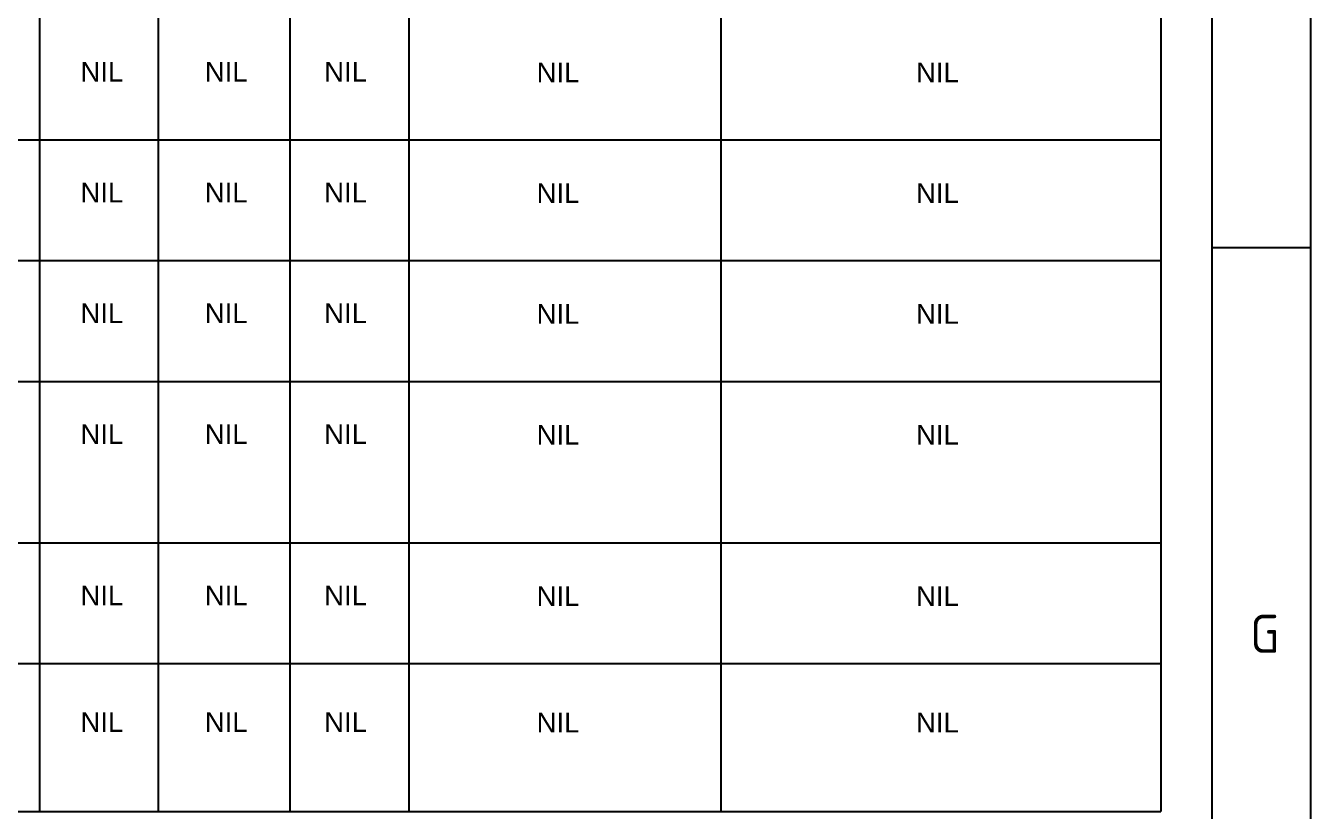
# Paper-space layout 'SHEET 4' of a CAD drawing. Header units: metres, sheet in millimetres. Extents: x -19 to 814, y -3 to 583.
# Drawn here: x 696.5 to 814, y 97.1 to 169 of the extents above; entities that cross this region are included whole.
import ezdxf
from ezdxf.enums import TextEntityAlignment as Align

# ---------------------------------------------------------------- set-up
doc = ezdxf.new("R2010")
doc.units = ezdxf.units.M
doc.layers.add('Notes', color=7, linetype='Continuous')
doc.styles.add('iecISOCP', font='isocp.shx')
doc.styles.get("Standard").update_dxf_attribs({"font": 'arial.ttf'})

# ---------------------------------------------------------------- blocks, each defined once
blk = doc.blocks.new('A1_FRAME_TITLE')
at = {"layer": 'Notes', "linetype": 'Continuous'}
blk.add_line((824.35, 148.68), (833.35, 148.68), dxfattribs=at)
at = {"layer": 'Notes', "linetype": 'Continuous', "flags": 128}
for points in [[(0, 583.39), (833.37, 583.39), (833.37, -3.03), (0, -3.03)], [(9, 574.39), (824.37, 574.39), (824.37, 5.97), (9, 5.97)]]:
    blk.add_lwpolyline(points, close=True, dxfattribs=at)
blk.add_attdef('DRAFT_NUM', (29.9, 23.29), '', height=2.5, rotation=90)
at = {"layer": 'Notes', "style": 'iecISOCP'}
blk.add_text('G', height=3.5, dxfattribs=at).set_placement((827.87, 111.56))
at = {"layer": 'Notes', "style": 'iecISOCP', "flags": 8}
blk.add_attdef('VERSION_NO', text='', height=2.5, rotation=90, dxfattribs=at).set_placement((302.04, 43.81), align=Align.MIDDLE_CENTER)
at = {"layer": 'Notes', "style": 'iecISOCP'}
for tag, p in [('CAP_NO', (513.19, 43.46)), ('IE_NUM', (513.05, 37.81)), ('REF_No_1', (335.24, 32.31)), ('REF_1', (362.52, 32.31)), ('GEN_WO', (441.71, 31.76)), ('HV_SWITCH', (513.46, 32.16)), ('REF_No_2', (335.24, 26.31)), ('REF_2', (362.52, 26.31)), ('OH_WO', (441.71, 25.81)), ('UBD_REF', (513.05, 25.83)), ('REF_No_3', (335.24, 20.31)), ('REF_3', (362.52, 20.31)), ('UG_WO', (441.71, 20.05)), ('GIS_MAP_No', (513.05, 20.04)), ('REF_No_4', (335.24, 14.31)), ('REF_4', (362.52, 14.31)), ('HV_OP_DIAG', (513.33, 14.2)), ('SUB_WO', (441.71, 13.81)), ('LGA', (512.95, 7.78)), ('ExportID', (9.08, 2.39))]:
    blk.add_attdef(tag, p, '', height=2.5, dxfattribs=at)
for tag, height, p in [('T1', 3.5, (684.37, 39.47)), ('T2', 3.5, (684.37, 34.35)), ('scale', 2.5, (567.76, 33.27)), ('T3', 3.5, (684.37, 28.92)), ('DRAWN', 2.5, (567.76, 24.93)), ('T4', 3.5, (684.37, 23.66)), ('T5', 3.5, (684.37, 18.23)), ('REV', 5, (820.05, 17.1)), ('DATE', 2.5, (567.76, 16.88)), ('T6', 3.5, (684.37, 12.97)), ('DESIGN', 2.5, (605.62, 9.15))]:
    blk.add_attdef(tag, text='', height=height, dxfattribs=at).set_placement(p, align=Align.CENTER)
blk.add_attdef('NUM', text='', height=7, dxfattribs=at).set_placement((792.37, 20.12), align=Align.MIDDLE_CENTER)
for tag, p in [('NS', (790.71, 8.12)), ('SHTS', (805.41, 8.12))]:
    blk.add_attdef(tag, text='', height=2.5, dxfattribs=at).set_placement(p, align=Align.MIDDLE)
at = {"layer": 'Notes', "style": 'iecISOCP', "flags": 1}
for tag, p in [('ProjectType', (14.17, -26.8)), ('ProjectNumber', (23.56, -26.82)), ('DrawingNumber', (35.51, -26.8)), ('ProjectDescription', (47.56, -26.83)), ('ExportDate', (60.28, -26.79)), ('ExportUserName', (69.15, -26.8)), ('DesignerCompanyName', (81.48, -26.79)), ('ExportAreaOfInterest', (97.1, -26.81)), ('GIS_SUCCESS', (112, -26.78)), ('CAD_SUCCESS', (121.79, -26.78)), ('ExportCategories', (140.08, -26.8)), ('DEPOTCODE', (132.11, -26.88)), ('Comments', (154.38, -26.88))]:
    blk.add_attdef(tag, p, '', height=1, dxfattribs=at)

psp = doc.layouts.new('SHEET 4')

# ---------------------------------------------------------------- linework, layer by layer
at = {"layer": 'Notes'}
for p, q in [((800.34, 571.76), (800.34, 97.08)), ((760.1, 547.31), (760.1, 97.08))]:
    psp.add_line(p, q, dxfattribs=at)
at = {"layer": 'Notes', "linetype": 'Continuous'}
for p, q in [((697.75, 547.31), (697.75, 97.08)), ((708.61, 547.31), (708.61, 97.08)), ((720.67, 547.31), (720.67, 97.08)), ((731.53, 547.31), (731.53, 97.08)), ((572.6, 158.54), (800.34, 158.54)), ((572.6, 147.49), (800.34, 147.49)), ((572.6, 136.43), (800.34, 136.43)), ((572.6, 121.66), (800.34, 121.66)), ((572.6, 110.6), (800.34, 110.6)), ((572.6, 97.08), (800.34, 97.08))]:
    psp.add_line(p, q, dxfattribs=at)
at = {"layer": 'Notes'}
for points in [[(572.6, 158.54), (800.34, 158.54)], [(572.6, 147.49), (800.34, 147.49)], [(572.6, 136.43), (800.34, 136.43)], [(572.6, 110.6), (800.34, 110.6)], [(572.6, 97.08), (800.34, 97.08)]]:
    psp.add_lwpolyline(points, dxfattribs=at)

# ---------------------------------------------------------------- block references
at = {"color": 0}
psp.add_blockref('A1_FRAME_TITLE', (-19.35, 0.02), dxfattribs=at)

# ---------------------------------------------------------------- texts
at = {"layer": 'Notes', "char_height": 1.8, "attachment_point": 2}
for insert, width in [((703.46, 165.68), 3.8415), ((714.84, 165.68), 3.8415), ((725.76, 165.68), 3.8415), ((745.19, 165.62), 43.5892), ((779.9, 165.62), 43.5892), ((703.46, 154.62), 3.8415), ((714.84, 154.62), 3.8415), ((725.76, 154.62), 3.8415), ((745.19, 154.57), 43.5892), ((779.9, 154.57), 43.5892), ((703.46, 143.57), 3.8415), ((714.84, 143.57), 3.8415), ((725.76, 143.57), 3.8415), ((745.19, 143.51), 43.5892), ((779.9, 143.51), 43.5892), ((703.46, 132.51), 3.8415), ((714.84, 132.51), 3.8415), ((725.76, 132.51), 3.8415), ((745.19, 132.46), 43.5892), ((779.9, 132.46), 43.5892), ((703.46, 117.74), 3.8415), ((714.84, 117.74), 3.8415), ((725.76, 117.74), 3.8415), ((745.19, 117.68), 43.5892), ((779.9, 117.68), 43.5892), ((703.46, 106.16), 3.8415), ((714.84, 106.16), 3.8415), ((725.76, 106.16), 3.8415), ((745.19, 106.11), 43.5892), ((779.9, 106.11), 43.5892)]:
    psp.add_mtext('NIL', dxfattribs=dict(at, insert=insert, width=width))

doc.saveas('drawing.dxf')
